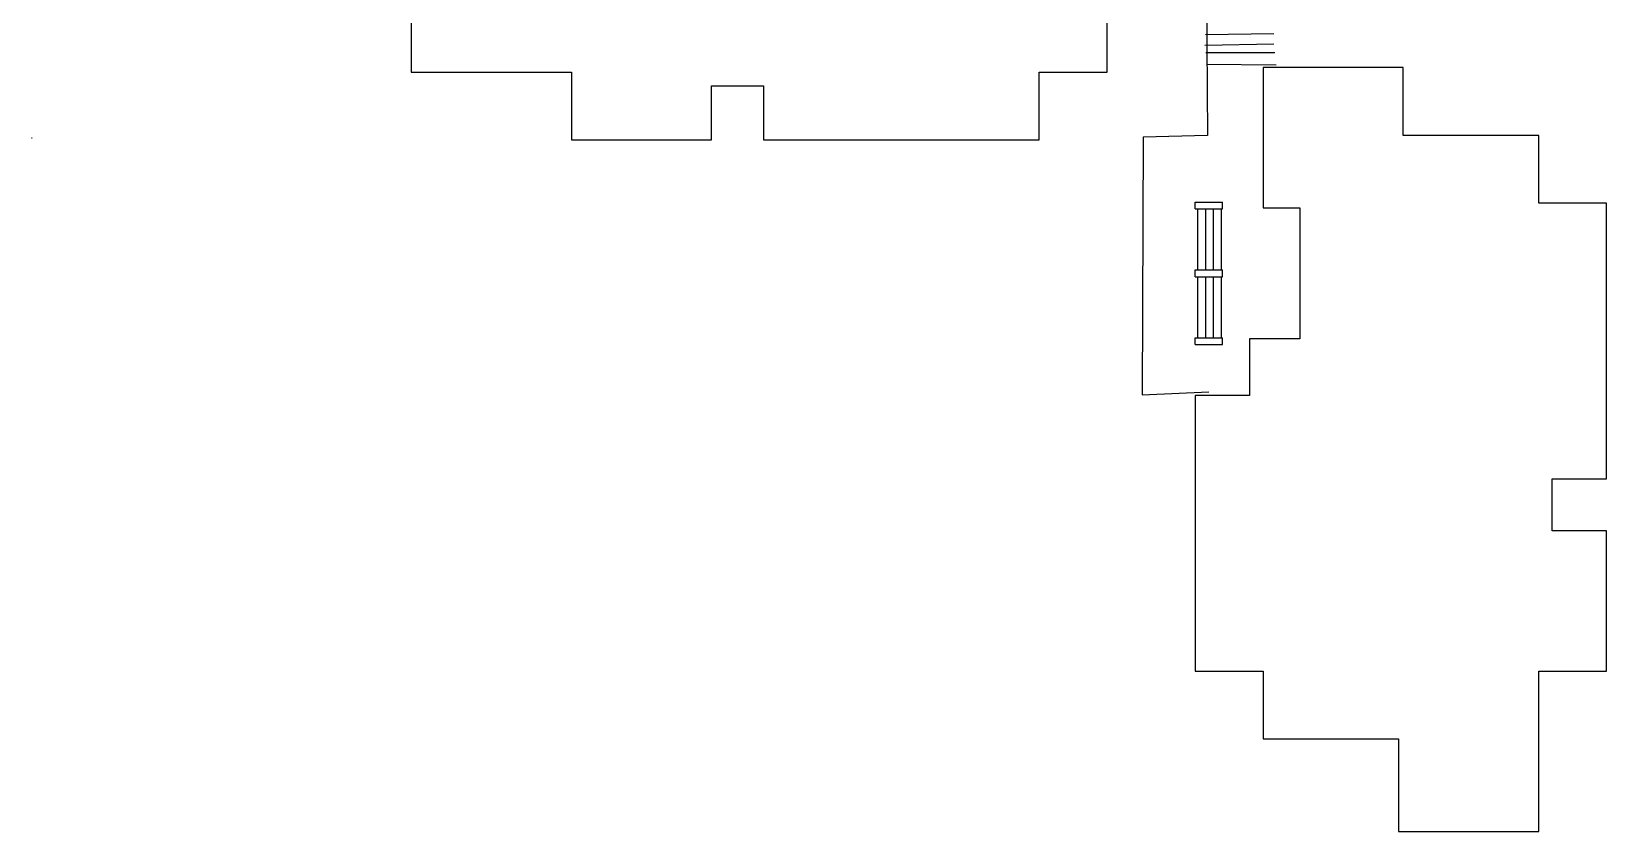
# Model space of a CAD drawing. Header units: inches. Extents: x -534 to 3268, y -1228 to 4808.
# Drawn here: x 0 to 2788, y -1228 to 188 of the extents above; entities that cross this region are included whole.
import ezdxf

# ---------------------------------------------------------------- set-up
doc = ezdxf.new("R2010")
doc.units = ezdxf.units.IN
doc.header["$LTSCALE"] = 10
doc.header["$MEASUREMENT"] = 0
for name, color, linetype in [('A-FP', 16, 'CONTINUOUS'), ('A-SITE', 3, 'CONTINUOUS'), ('A-WALL', 5, 'CONTINUOUS')]:
    doc.layers.add(name, color=color, linetype=linetype)

# ---------------------------------------------------------------- blocks, each defined once
blk = doc.blocks.new('Buildings113')
at = {"layer": 'A-FP'}
for p, q in [((2060, -126), (2060, -114)), ((2060, -114), (2108, -114)), ((2060, -126), (2108, -126)), ((2108, -126), (2108, -114)), ((2060, -246), (2060, -234)), ((2060, -234), (2108, -234)), ((2060, -246), (2108, -246)), ((2108, -246), (2108, -234)), ((2060, -354), (2108, -354)), ((2060, -366), (2060, -354)), ((2108, -366), (2108, -354)), ((2060, -366), (2108, -366))]:
    blk.add_line(p, q, dxfattribs=at)
for points in [[(1296, 92), (1296, -4), (1784, -4), (1784, 116), (1904, 116), (1904, 356), (2024, 356), (2024, 604), (1776, 604), (1776, 539), (1544, 539), (1544, 628), (1444, 628), (1444, 724), (956, 724), (956, 604), (836, 604), (836, 364), (672, 364), (672, 116), (956, 116), (956, -4), (1204, -4), (1204, 92)], [(2692, -604), (2788, -604), (2788, -116), (2668, -116), (2668, 4), (2428, 4), (2428, 124), (2180, 124), (2180, -124), (2245, -124), (2245, -356), (2156, -356), (2156, -456), (2060, -456), (2060, -944), (2180, -944), (2180, -1064), (2420, -1064), (2420, -1228), (2668, -1228), (2668, -944), (2788, -944), (2788, -696), (2692, -696)]]:
    blk.add_lwpolyline(points, close=True, dxfattribs=at)

msp = doc.modelspace()

# ---------------------------------------------------------------- linework, layer by layer
at = {"layer": 'A-SITE'}
for p, q in [((2073, 969), (2082, 4)), ((2199, 184), (2078, 182)), ((2077, 164), (2199, 166)), ((2201, 150), (2079, 150)), ((2080, 130), (2203, 129)), ((1968, 1), (1966, -455)), ((2082, 4), (1968, 1)), ((2064, -126), (2064, -234)), ((2078, -126), (2078, -234)), ((2092, -126), (2092, -234)), ((2106, -126), (2106, -234)), ((2064, -246), (2064, -354)), ((2078, -246), (2078, -354)), ((2092, -246), (2092, -354)), ((2106, -246), (2106, -354)), ((1966, -455), (2084, -450))]:
    msp.add_line(p, q, dxfattribs=at)
at = {"layer": 'A-WALL'}
msp.add_line((0, 0), (1, 0), dxfattribs=at)
msp.add_line((0, 0), (1, 0), dxfattribs=at)

# ---------------------------------------------------------------- block references
at = {"layer": 'A-FP'}
msp.add_blockref('Buildings113', (0, 0), dxfattribs=at)

doc.saveas('drawing.dxf')
